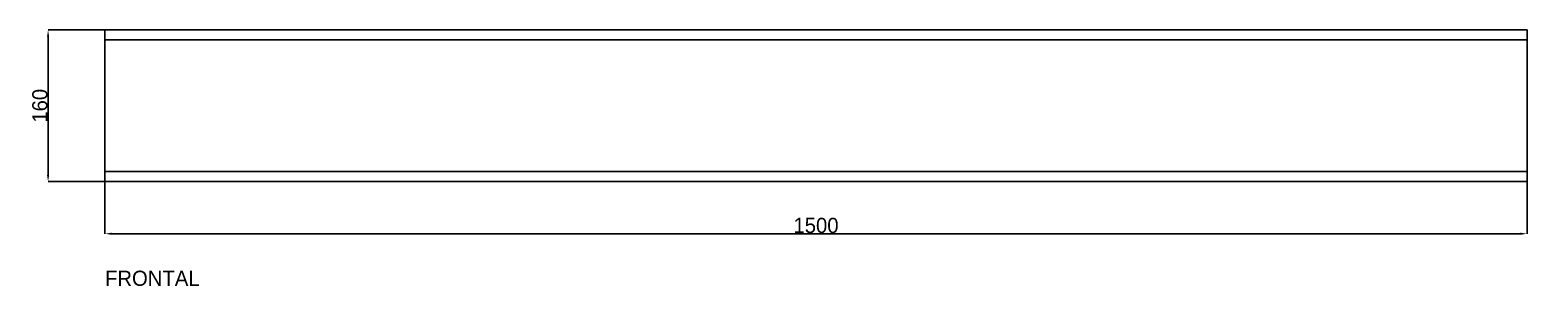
# Model space of a CAD drawing. Header units: millimetres. Extents: x -79 to 13940, y -87340 to 371.
# Drawn here: x 4121 to 5700, y -34281 to -34011 of the extents above; entities that cross this region are included whole.
import ezdxf

# ---------------------------------------------------------------- set-up
doc = ezdxf.new("R2010")
doc.units = ezdxf.units.MM
for name, color, linetype in [('R18_COTAS_P', 1, 'Continuous'), ('R18_PIEZAS_P', 3, 'Continuous'), ('R18_TEXTOS', 7, 'Continuous')]:
    doc.layers.add(name, color=color, linetype=linetype)
doc.dimstyles.get("Standard").update_dxf_attribs({"dimtxt": 2.5, "dimasz": 2.5, "dimexe": 1.25, "dimexo": 0.625, "dimtad": 1, "dimcen": 2.5, "dimazin": 3, "dimtfac": 1, "dimtmove": 0, "dimatfit": 3})

# ---------------------------------------------------------------- blocks, each defined once
blk = doc.blocks.new('_CLOSEDFILLED')
at = {"color": 0, "linetype": 'BYBLOCK'}
blk.add_solid([(-1, 0.16), (0, 0), (-1, -0.16)], dxfattribs=at)
blk = doc.blocks.new('*D155')
for p, q in [((4200, -34171), (4200, -34226)), ((5700, -34171), (5700, -34226)), ((4207, -34226), (5693, -34226))]:
    blk.add_line(p, q)
at = {"layer": 'Defpoints'}
for p in [(4200, -34171), (5700, -34171), (4200, -34226)]:
    blk.add_point(p, dxfattribs=at)
at = {"layer": 'R18_COTAS_P', "xscale": 7, "yscale": 7, "rotation": 180}
blk.add_blockref('_CLOSEDFILLED', (4200, -34226), dxfattribs=at)
at = {"layer": 'R18_COTAS_P', "xscale": 7, "yscale": 7}
blk.add_blockref('_CLOSEDFILLED', (5700, -34226), dxfattribs=at)
at = {"layer": 'R18_COTAS_P', "insert": (4950, -34217.3), "char_height": 16, "attachment_point": 5}
blk.add_mtext('1500', dxfattribs=at)
blk = doc.blocks.new('*D156')
for p, q in [((4200, -34011), (4140, -34011)), ((4140, -34164), (4140, -34018)), ((4200, -34171), (4140, -34171))]:
    blk.add_line(p, q)
at = {"layer": 'Defpoints'}
for p in [(4200, -34011), (4140, -34171), (4200, -34171)]:
    blk.add_point(p, dxfattribs=at)
at = {"layer": 'R18_COTAS_P', "xscale": 7, "yscale": 7}
for p, rotation in [((4140, -34011), 90), ((4140, -34171), 270)]:
    blk.add_blockref('_CLOSEDFILLED', p, dxfattribs=dict(at, rotation=rotation))
at = {"layer": 'R18_COTAS_P', "insert": (4131.4, -34091), "char_height": 16, "attachment_point": 5, "rotation": 90}
blk.add_mtext('160', dxfattribs=at)

msp = doc.modelspace()

# ---------------------------------------------------------------- linework, layer by layer
at = {"layer": 'R18_PIEZAS_P'}
for p, q in [((4200, -34010.967), (5700, -34010.967)), ((4200, -34010.967), (4200, -34021.467)), ((5700, -34021.467), (5700, -34010.967)), ((4200, -34021.467), (5700, -34021.467)), ((4200, -34021.467), (4200, -34160.467)), ((5700, -34160.467), (5700, -34021.467)), ((4200, -34160.467), (5700, -34160.467)), ((4200, -34160.467), (4200, -34170.967)), ((4200, -34170.967), (5700, -34170.967)), ((5700, -34170.967), (5700, -34160.467))]:
    msp.add_line(p, q, dxfattribs=at)

# ---------------------------------------------------------------- texts
at = {"layer": 'R18_TEXTOS'}
msp.add_text('FRONTAL', height=16, dxfattribs=at).set_placement((4200, -34280.967))

# ---------------------------------------------------------------- dimensions: what is measured, and where the dimension line sits
at = {"layer": 'R18_COTAS_P'}
dim = msp.add_linear_dim(base=(4140, -34170.967), p1=(4200, -34170.967), p2=(4200, -34010.967), angle=90, dimstyle='Standard', override={"dimtxt": 16, "dimasz": 7, "dimtad": 1, "dimdec": 2}, dxfattribs=at)
dim.commit()
dim.dimension.update_dxf_attribs({"geometry": '*D156', "text_midpoint": (4131.375, -34090.967)})
dim = msp.add_linear_dim(base=(4200, -34225.967), p1=(4200, -34170.967), p2=(5700, -34170.967), dimstyle='Standard', override={"dimtxt": 16, "dimasz": 7, "dimtad": 1, "dimdec": 2}, dxfattribs=at)
dim.commit()
dim.dimension.update_dxf_attribs({"geometry": '*D155', "text_midpoint": (4950, -34217.342)})

doc.saveas('drawing.dxf')
